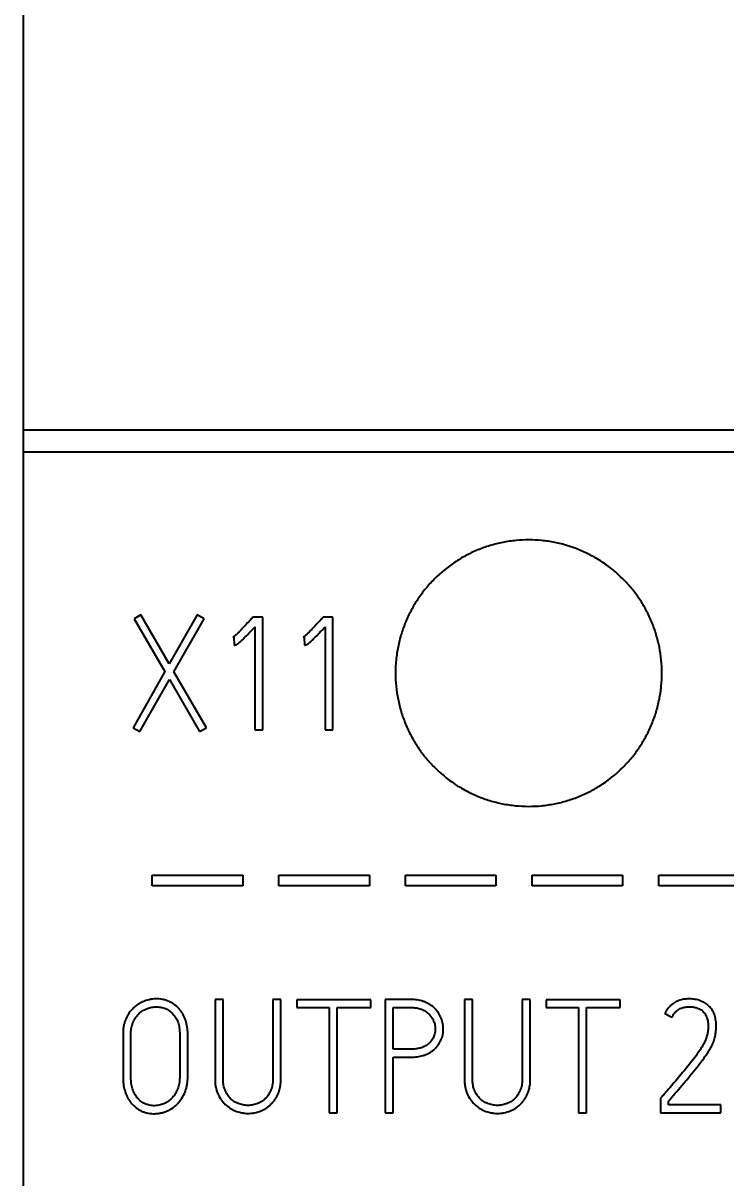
# Model space of a CAD drawing. Extents: x 0 to 420, y 0 to 297.
# Drawn here: x 110.81 to 121.36, y 157.36 to 174.7 of the extents above; entities that cross this region are included whole.
import ezdxf

# ---------------------------------------------------------------- set-up
doc = ezdxf.new("R2010")
doc.units = 0
doc.header["$LTSCALE"] = 23.1
for name, color, linetype in [('10000_FRONT', 7, 'CONTINUOUS'), ('10100_DIM_FRONT', 7, 'CONTINUOUS'), ('10500_FRONT_LABELING', 7, 'CONTINUOUS')]:
    doc.layers.add(name, color=color, linetype=linetype)
doc.styles.get("Standard").update_dxf_attribs({"font": 'txt', "width": 0.8})
doc.dimstyles.new('DIMSTYLE_1', dxfattribs={"dimtxt": 3.5, "dimasz": 3.5, "dimexe": 0.18, "dimexo": 0.0625, "dimgap": 0.09, "dimtad": 1, "dimtxsty": 'STANDARD', "dimcen": 0.09, "dimazin": 3, "dimtp": 0.05, "dimtm": 0.05, "dimtfac": 1, "dimtofl": 0, "dimtmove": 0, "dimatfit": 3, "dimtolj": 1})

# ---------------------------------------------------------------- blocks, each defined once
blk = doc.blocks.new('*D1')
at = {"layer": '10100_DIM_FRONT', "linetype": 'CONTINUOUS'}
for p, q in [((110.808052, 190.739389), (110.808052, 134.086548)), ((146.308052, 190.739389), (146.308052, 134.086548)), ((110.808052, 136.086548), (128.558052, 136.086548)), ((146.308052, 136.086548), (128.558052, 136.086548))]:
    blk.add_line(p, q, dxfattribs=at)
for points in [[(114.308052, 136.586548), (110.808052, 136.086548), (114.308052, 135.586548)], [(142.808052, 135.586548), (146.308052, 136.086548), (142.808052, 136.586548)]]:
    blk.add_solid(points, dxfattribs=at)
at = {"layer": '10100_DIM_FRONT', "linetype": 'CONTINUOUS', "width": 0.678571}
blk.add_text('35,5', height=3.5, dxfattribs=at).set_placement((124.727394, 136.961548))

msp = doc.modelspace()

# ---------------------------------------------------------------- linework, layer by layer
at = {"layer": '10000_FRONT', "color": 7, "linetype": 'CONTINUOUS'}
for p, q in [((110.808, 235.74), (110.808, 145.74)), ((110.808, 168.593), (146.308, 168.593)), ((110.808, 168.26), (146.308, 168.26)), ((112.747, 161.746), (112.747, 161.906)), ((112.747, 161.906), (114.106, 161.906)), ((114.106, 161.746), (112.747, 161.746)), ((114.106, 161.906), (114.106, 161.746)), ((114.648, 161.746), (114.648, 161.906)), ((114.648, 161.906), (116.007, 161.906)), ((116.007, 161.746), (114.648, 161.746)), ((116.007, 161.906), (116.007, 161.746)), ((116.549, 161.746), (116.549, 161.906)), ((116.549, 161.906), (117.907, 161.906)), ((117.907, 161.746), (116.549, 161.746)), ((117.907, 161.906), (117.907, 161.746)), ((118.45, 161.746), (118.45, 161.906)), ((118.45, 161.906), (119.808, 161.906)), ((119.808, 161.746), (118.45, 161.746)), ((119.808, 161.906), (119.808, 161.746)), ((120.35, 161.746), (120.35, 161.906)), ((120.35, 161.906), (121.709, 161.906)), ((121.709, 161.746), (120.35, 161.746))]:
    msp.add_line(p, q, dxfattribs=at)
for points, knots in [([(120.398, 164.94), (120.398, 165.006), (120.395, 165.072), (120.382, 165.201), (120.372, 165.266), (120.347, 165.393), (120.331, 165.457), (120.303, 165.551), (120.293, 165.582), (120.27, 165.644), (120.259, 165.675), (120.221, 165.765), (120.165, 165.883), (120.099, 165.995), (120.044, 166.077), (120.025, 166.103), (119.986, 166.156), (119.966, 166.182), (119.904, 166.259), (119.86, 166.307), (119.721, 166.446), (119.621, 166.529), (119.484, 166.62), (119.456, 166.638), (119.4, 166.672), (119.371, 166.688), (119.284, 166.734), (119.225, 166.762), (119.105, 166.812), (119.044, 166.834), (118.95, 166.863), (118.918, 166.872), (118.854, 166.888), (118.822, 166.895), (118.725, 166.915), (118.595, 166.934), (118.465, 166.94), (118.335, 166.94), (118.269, 166.937), (118.171, 166.928), (118.138, 166.924), (118.073, 166.914), (118.04, 166.908), (117.944, 166.889), (117.881, 166.873), (117.756, 166.836), (117.694, 166.814), (117.604, 166.776), (117.573, 166.763), (117.529, 166.742), (117.514, 166.734), (117.484, 166.72), (117.411, 166.682), (117.341, 166.64), (117.179, 166.531), (117.077, 166.448), (116.961, 166.332), (116.938, 166.308), (116.894, 166.259), (116.873, 166.234), (116.81, 166.158), (116.772, 166.106), (116.699, 165.998), (116.666, 165.942), (116.619, 165.855), (116.604, 165.826), (116.576, 165.766), (116.563, 165.736), (116.525, 165.645), (116.481, 165.523), (116.45, 165.396), (116.43, 165.3), (116.425, 165.268), (116.415, 165.203), (116.411, 165.171), (116.401, 165.072), (116.398, 165.006), (116.398, 164.94)], [0, 0, 0, 0, 0.03125, 0.03125, 0.0625, 0.0625, 0.09375, 0.09375, 0.109375, 0.109375, 0.125, 0.125, 0.15625, 0.1875, 0.1875, 0.203125, 0.203125, 0.21875, 0.21875, 0.25, 0.25, 0.3125, 0.3125, 0.328125, 0.328125, 0.34375, 0.34375, 0.375, 0.375, 0.40625, 0.40625, 0.421875, 0.421875, 0.4375, 0.4375, 0.46875, 0.5, 0.5, 0.53125, 0.53125, 0.546875, 0.546875, 0.5625, 0.5625, 0.59375, 0.59375, 0.625, 0.625, 0.640625, 0.640625, 0.648438, 0.648438, 0.65625, 0.6875, 0.6875, 0.75, 0.75, 0.765625, 0.765625, 0.78125, 0.78125, 0.8125, 0.8125, 0.84375, 0.84375, 0.859375, 0.859375, 0.875, 0.875, 0.90625, 0.9375, 0.9375, 0.953125, 0.953125, 0.96875, 0.96875, 1, 1, 1, 1]), ([(116.398, 164.94), (116.398, 164.874), (116.401, 164.809), (116.414, 164.679), (116.424, 164.615), (116.449, 164.487), (116.465, 164.424), (116.493, 164.33), (116.503, 164.299), (116.526, 164.237), (116.537, 164.206), (116.575, 164.115), (116.631, 163.997), (116.698, 163.886), (116.752, 163.804), (116.771, 163.777), (116.81, 163.725), (116.83, 163.699), (116.893, 163.622), (116.937, 163.574), (117.075, 163.435), (117.175, 163.352), (117.298, 163.27), (117.312, 163.261), (117.34, 163.243), (117.354, 163.235), (117.396, 163.209), (117.425, 163.193), (117.512, 163.146), (117.571, 163.118), (117.691, 163.068), (117.752, 163.046), (117.846, 163.018), (117.878, 163.009), (117.942, 162.993), (117.974, 162.986), (118.071, 162.966), (118.201, 162.947), (118.331, 162.94), (118.462, 162.94), (118.527, 162.943), (118.625, 162.953), (118.658, 162.957), (118.724, 162.967), (118.756, 162.972), (118.852, 162.992), (118.916, 163.007), (119.04, 163.045), (119.102, 163.067), (119.193, 163.105), (119.223, 163.118), (119.268, 163.139), (119.282, 163.146), (119.312, 163.161), (119.385, 163.199), (119.455, 163.241), (119.618, 163.35), (119.719, 163.433), (119.835, 163.549), (119.858, 163.573), (119.902, 163.622), (119.924, 163.647), (119.986, 163.722), (120.024, 163.775), (120.097, 163.883), (120.13, 163.939), (120.177, 164.026), (120.192, 164.055), (120.22, 164.115), (120.233, 164.145), (120.271, 164.235), (120.315, 164.358), (120.346, 164.484), (120.366, 164.58), (120.371, 164.613), (120.381, 164.677), (120.385, 164.71), (120.395, 164.809), (120.398, 164.874), (120.398, 164.94)], [0, 0, 0, 0, 0.03125, 0.03125, 0.0625, 0.0625, 0.09375, 0.09375, 0.109375, 0.109375, 0.125, 0.125, 0.15625, 0.1875, 0.1875, 0.203125, 0.203125, 0.21875, 0.21875, 0.25, 0.25, 0.3125, 0.3125, 0.320312, 0.320312, 0.328125, 0.328125, 0.34375, 0.34375, 0.375, 0.375, 0.40625, 0.40625, 0.421875, 0.421875, 0.4375, 0.4375, 0.46875, 0.5, 0.5, 0.53125, 0.53125, 0.546875, 0.546875, 0.5625, 0.5625, 0.59375, 0.59375, 0.625, 0.625, 0.640625, 0.640625, 0.648438, 0.648438, 0.65625, 0.6875, 0.6875, 0.75, 0.75, 0.765625, 0.765625, 0.78125, 0.78125, 0.8125, 0.8125, 0.84375, 0.84375, 0.859375, 0.859375, 0.875, 0.875, 0.90625, 0.9375, 0.9375, 0.953125, 0.953125, 0.96875, 0.96875, 1, 1, 1, 1])]:
    msp.add_open_spline(points, degree=3, knots=knots, dxfattribs=at)
at = {"layer": '10500_FRONT_LABELING', "color": 7, "linetype": 'CONTINUOUS'}
for p, q in [((112.578, 165.816), (112.477, 165.757)), ((112.477, 165.757), (112.937, 164.963)), ((113.003, 165.081), (112.578, 165.816)), ((113.42, 165.816), (113.003, 165.081)), ((113.073, 164.96), (113.526, 165.757)), ((113.526, 165.757), (113.42, 165.816)), ((114.257, 165.781), (114.241, 165.762)), ((114.406, 165.781), (114.257, 165.781)), ((114.406, 164.088), (114.406, 165.781)), ((115.311, 165.781), (115.295, 165.762)), ((115.46, 165.781), (115.311, 165.781)), ((115.46, 164.088), (115.46, 165.781)), ((114.288, 165.635), (114.288, 164.088)), ((115.342, 165.635), (115.342, 164.088)), ((113.958, 165.477), (113.972, 165.482)), ((113.972, 165.482), (113.979, 165.361)), ((115.012, 165.477), (115.026, 165.482)), ((115.026, 165.482), (115.033, 165.361)), ((112.937, 164.963), (112.458, 164.121)), ((113.562, 164.121), (113.073, 164.96)), ((112.562, 164.062), (113.005, 164.843)), ((113.005, 164.843), (113.458, 164.062)), ((112.458, 164.121), (112.562, 164.062)), ((113.458, 164.062), (113.562, 164.121)), ((114.288, 164.088), (114.406, 164.088)), ((115.342, 164.088), (115.46, 164.088)), ((113.69, 160.043), (113.69, 158.845)), ((113.81, 160.043), (113.69, 160.043)), ((113.81, 158.845), (113.81, 160.043)), ((114.557, 160.043), (114.557, 158.845)), ((114.678, 160.043), (114.557, 160.043)), ((114.678, 158.845), (114.678, 160.043)), ((114.918, 160.038), (114.918, 159.918)), ((116.029, 160.038), (114.918, 160.038)), ((116.029, 159.918), (116.029, 160.038)), ((116.243, 160.04), (116.243, 158.34)), ((116.635, 160.04), (116.243, 160.04)), ((117.434, 160.043), (117.434, 158.845)), ((117.554, 160.043), (117.434, 160.043)), ((117.554, 158.845), (117.554, 160.043)), ((118.302, 160.043), (118.302, 158.845)), ((118.422, 160.043), (118.302, 160.043)), ((118.422, 158.845), (118.422, 160.043)), ((118.662, 160.038), (118.662, 159.918)), ((119.773, 160.038), (118.662, 160.038)), ((119.773, 159.918), (119.773, 160.038)), ((114.918, 159.918), (115.404, 159.918)), ((115.404, 159.918), (115.404, 158.34)), ((115.524, 158.34), (115.524, 159.918)), ((115.524, 159.918), (116.029, 159.918)), ((116.364, 159.295), (116.364, 159.92)), ((116.364, 159.92), (116.635, 159.92)), ((118.662, 159.918), (119.148, 159.918)), ((119.148, 159.918), (119.148, 158.34)), ((119.268, 158.34), (119.268, 159.918)), ((119.268, 159.918), (119.773, 159.918)), ((120.443, 159.831), (120.549, 159.776)), ((112.308, 159.526), (112.308, 158.878)), ((112.426, 158.878), (112.426, 159.526)), ((113.159, 159.526), (113.159, 158.878)), ((113.279, 158.878), (113.279, 159.526)), ((116.635, 159.295), (116.364, 159.295)), ((116.364, 158.34), (116.364, 159.175)), ((116.364, 159.175), (116.635, 159.175)), ((120.393, 158.574), (120.379, 158.557)), ((120.379, 158.557), (120.379, 158.34)), ((120.497, 158.458), (120.497, 158.515)), ((121.284, 158.458), (120.497, 158.458)), ((121.284, 158.34), (121.284, 158.458)), ((115.404, 158.34), (115.524, 158.34)), ((116.243, 158.34), (116.364, 158.34)), ((119.148, 158.34), (119.268, 158.34)), ((120.379, 158.34), (121.284, 158.34))]:
    msp.add_line(p, q, dxfattribs=at)
for points, knots in [([(114.241, 165.762), (114.23, 165.749), (114.218, 165.737), (114.196, 165.712), (114.184, 165.7), (114.15, 165.663), (114.127, 165.639), (114.081, 165.59), (114.058, 165.566), (114.022, 165.531), (114.009, 165.519), (113.991, 165.503), (113.984, 165.497), (113.971, 165.487), (113.965, 165.481), (113.958, 165.477)], [0, 0, 0, 0, 0.125, 0.125, 0.25, 0.25, 0.5, 0.5, 0.75, 0.75, 0.875, 0.875, 0.9375, 0.9375, 1, 1, 1, 1]), ([(115.295, 165.762), (115.283, 165.749), (115.272, 165.737), (115.249, 165.712), (115.238, 165.7), (115.204, 165.663), (115.181, 165.639), (115.135, 165.59), (115.112, 165.566), (115.076, 165.531), (115.063, 165.519), (115.045, 165.503), (115.038, 165.497), (115.025, 165.487), (115.019, 165.481), (115.012, 165.477)], [0, 0, 0, 0, 0.125, 0.125, 0.25, 0.25, 0.5, 0.5, 0.75, 0.75, 0.875, 0.875, 0.9375, 0.9375, 1, 1, 1, 1]), ([(113.979, 165.361), (113.983, 165.361), (113.988, 165.362), (113.996, 165.364), (114, 165.365), (114.009, 165.368), (114.013, 165.37), (114.02, 165.374), (114.024, 165.377), (114.035, 165.384), (114.042, 165.389), (114.055, 165.4), (114.062, 165.406), (114.081, 165.423), (114.094, 165.435), (114.119, 165.459), (114.131, 165.471), (114.168, 165.508), (114.192, 165.533), (114.24, 165.584), (114.264, 165.609), (114.288, 165.635)], [0, 0, 0, 0, 0.03125, 0.03125, 0.0625, 0.0625, 0.09375, 0.09375, 0.125, 0.125, 0.1875, 0.1875, 0.25, 0.25, 0.375, 0.375, 0.5, 0.5, 0.75, 0.75, 1, 1, 1, 1]), ([(115.033, 165.361), (115.037, 165.361), (115.042, 165.362), (115.05, 165.364), (115.054, 165.365), (115.063, 165.368), (115.067, 165.37), (115.074, 165.374), (115.078, 165.377), (115.089, 165.384), (115.095, 165.389), (115.109, 165.4), (115.116, 165.406), (115.135, 165.423), (115.148, 165.435), (115.173, 165.459), (115.185, 165.471), (115.222, 165.508), (115.246, 165.533), (115.294, 165.584), (115.318, 165.609), (115.342, 165.635)], [0, 0, 0, 0, 0.03125, 0.03125, 0.0625, 0.0625, 0.09375, 0.09375, 0.125, 0.125, 0.1875, 0.1875, 0.25, 0.25, 0.375, 0.375, 0.5, 0.5, 0.75, 0.75, 1, 1, 1, 1]), ([(113.279, 159.526), (113.279, 159.593), (113.271, 159.658), (113.245, 159.738), (113.24, 159.753), (113.227, 159.784), (113.212, 159.814), (113.195, 159.842), (113.176, 159.869), (113.165, 159.882), (113.144, 159.908), (113.132, 159.919), (113.108, 159.942), (113.095, 159.953), (113.076, 159.968), (113.069, 159.973), (113.055, 159.982), (113.047, 159.986), (113.026, 159.999), (113.011, 160.006), (112.98, 160.019), (112.964, 160.025), (112.933, 160.035), (112.916, 160.039), (112.867, 160.048), (112.833, 160.05), (112.783, 160.049), (112.766, 160.048), (112.733, 160.044), (112.717, 160.041), (112.668, 160.03), (112.636, 160.02), (112.59, 159.999), (112.575, 159.992), (112.546, 159.975), (112.532, 159.967), (112.505, 159.947), (112.492, 159.937), (112.467, 159.915), (112.455, 159.904), (112.42, 159.867), (112.401, 159.841), (112.375, 159.798), (112.367, 159.783), (112.352, 159.753), (112.346, 159.738), (112.334, 159.707), (112.329, 159.691), (112.321, 159.659), (112.318, 159.643), (112.313, 159.61), (112.311, 159.593), (112.309, 159.56), (112.308, 159.543), (112.308, 159.526)], [0, 0, 0, 0, 0.125, 0.125, 0.15625, 0.15625, 0.1875, 0.21875, 0.21875, 0.25, 0.25, 0.28125, 0.28125, 0.3125, 0.3125, 0.328125, 0.328125, 0.34375, 0.34375, 0.375, 0.375, 0.40625, 0.40625, 0.4375, 0.4375, 0.5, 0.5, 0.53125, 0.53125, 0.5625, 0.5625, 0.625, 0.625, 0.65625, 0.65625, 0.6875, 0.6875, 0.71875, 0.71875, 0.75, 0.75, 0.8125, 0.8125, 0.84375, 0.84375, 0.875, 0.875, 0.90625, 0.90625, 0.9375, 0.9375, 0.96875, 0.96875, 1, 1, 1, 1]), ([(116.635, 159.175), (116.665, 159.175), (116.695, 159.177), (116.755, 159.185), (116.784, 159.191), (116.828, 159.204), (116.842, 159.209), (116.87, 159.221), (116.884, 159.227), (116.91, 159.242), (116.923, 159.249), (116.948, 159.266), (116.96, 159.276), (116.995, 159.305), (117.016, 159.326), (117.043, 159.362), (117.052, 159.375), (117.067, 159.401), (117.074, 159.414), (117.093, 159.455), (117.102, 159.484), (117.114, 159.544), (117.116, 159.574), (117.115, 159.619), (117.114, 159.634), (117.111, 159.664), (117.108, 159.679), (117.098, 159.723), (117.089, 159.752), (117.07, 159.793), (117.063, 159.807), (117.048, 159.833), (117.031, 159.857), (117.012, 159.881), (116.992, 159.903), (116.981, 159.914), (116.947, 159.944), (116.922, 159.961), (116.883, 159.983), (116.869, 159.99), (116.842, 160.002), (116.828, 160.008), (116.785, 160.023), (116.756, 160.03), (116.695, 160.038), (116.665, 160.04), (116.635, 160.04)], [0, 0, 0, 0, 0.0625, 0.0625, 0.125, 0.125, 0.15625, 0.15625, 0.1875, 0.1875, 0.21875, 0.21875, 0.25, 0.25, 0.3125, 0.3125, 0.34375, 0.34375, 0.375, 0.375, 0.4375, 0.4375, 0.5, 0.5, 0.53125, 0.53125, 0.5625, 0.5625, 0.625, 0.625, 0.65625, 0.65625, 0.6875, 0.71875, 0.71875, 0.75, 0.75, 0.8125, 0.8125, 0.84375, 0.84375, 0.875, 0.875, 0.9375, 0.9375, 1, 1, 1, 1]), ([(120.497, 158.515), (120.53, 158.554), (120.563, 158.593), (120.629, 158.671), (120.662, 158.71), (120.729, 158.788), (120.762, 158.827), (120.828, 158.905), (120.86, 158.945), (120.925, 159.024), (120.957, 159.064), (121.003, 159.125), (121.018, 159.146), (121.048, 159.188), (121.063, 159.209), (121.091, 159.251), (121.105, 159.273), (121.131, 159.317), (121.143, 159.34), (121.159, 159.375), (121.164, 159.386), (121.173, 159.41), (121.178, 159.422), (121.19, 159.459), (121.196, 159.484), (121.206, 159.534), (121.209, 159.56), (121.213, 159.61), (121.214, 159.636), (121.212, 159.687), (121.209, 159.713), (121.2, 159.764), (121.194, 159.789), (121.181, 159.825), (121.176, 159.837), (121.165, 159.861), (121.158, 159.872), (121.145, 159.894), (121.137, 159.904), (121.121, 159.924), (121.112, 159.933), (121.094, 159.952), (121.084, 159.961), (121.064, 159.976), (121.053, 159.984), (121.031, 159.997), (121.02, 160.002), (120.996, 160.013), (120.984, 160.018), (120.948, 160.031), (120.923, 160.038), (120.885, 160.045), (120.873, 160.046), (120.847, 160.049), (120.834, 160.049), (120.795, 160.05), (120.769, 160.049), (120.731, 160.045), (120.718, 160.043), (120.693, 160.038), (120.68, 160.035), (120.643, 160.023), (120.619, 160.013), (120.586, 159.993), (120.575, 159.986), (120.554, 159.971), (120.534, 159.955), (120.515, 159.937), (120.498, 159.918), (120.49, 159.908), (120.466, 159.876), (120.453, 159.854), (120.443, 159.831)], [0, 0, 0, 0, 0.0625, 0.0625, 0.125, 0.125, 0.1875, 0.1875, 0.25, 0.25, 0.3125, 0.3125, 0.34375, 0.34375, 0.375, 0.375, 0.40625, 0.40625, 0.4375, 0.4375, 0.453125, 0.453125, 0.46875, 0.46875, 0.5, 0.5, 0.53125, 0.53125, 0.5625, 0.5625, 0.59375, 0.59375, 0.625, 0.625, 0.640625, 0.640625, 0.65625, 0.65625, 0.671875, 0.671875, 0.6875, 0.6875, 0.703125, 0.703125, 0.71875, 0.71875, 0.734375, 0.734375, 0.75, 0.75, 0.78125, 0.78125, 0.796875, 0.796875, 0.8125, 0.8125, 0.84375, 0.84375, 0.859375, 0.859375, 0.875, 0.875, 0.90625, 0.90625, 0.921875, 0.921875, 0.9375, 0.953125, 0.953125, 0.96875, 0.96875, 1, 1, 1, 1]), ([(112.426, 159.526), (112.426, 159.552), (112.428, 159.577), (112.435, 159.627), (112.441, 159.652), (112.453, 159.688), (112.458, 159.7), (112.469, 159.723), (112.475, 159.734), (112.488, 159.756), (112.495, 159.767), (112.51, 159.787), (112.518, 159.797), (112.543, 159.826), (112.562, 159.842), (112.593, 159.865), (112.604, 159.872), (112.626, 159.884), (112.638, 159.89), (112.673, 159.906), (112.697, 159.914), (112.735, 159.922), (112.747, 159.925), (112.772, 159.928), (112.785, 159.929), (112.81, 159.93), (112.823, 159.93), (112.849, 159.928), (112.861, 159.926), (112.899, 159.92), (112.924, 159.913), (112.959, 159.898), (112.97, 159.892), (112.992, 159.879), (113.013, 159.864), (113.033, 159.848), (113.051, 159.83), (113.06, 159.821), (113.085, 159.792), (113.1, 159.771), (113.118, 159.737), (113.123, 159.726), (113.132, 159.702), (113.14, 159.678), (113.146, 159.653), (113.151, 159.628), (113.153, 159.615), (113.158, 159.577), (113.159, 159.552), (113.159, 159.526)], [0, 0, 0, 0, 0.0625, 0.0625, 0.125, 0.125, 0.15625, 0.15625, 0.1875, 0.1875, 0.21875, 0.21875, 0.25, 0.25, 0.3125, 0.3125, 0.34375, 0.34375, 0.375, 0.375, 0.4375, 0.4375, 0.46875, 0.46875, 0.5, 0.5, 0.53125, 0.53125, 0.5625, 0.5625, 0.625, 0.625, 0.65625, 0.65625, 0.6875, 0.71875, 0.71875, 0.75, 0.75, 0.8125, 0.8125, 0.84375, 0.84375, 0.875, 0.90625, 0.90625, 0.9375, 0.9375, 1, 1, 1, 1]), ([(116.635, 159.92), (116.657, 159.92), (116.679, 159.919), (116.723, 159.913), (116.745, 159.908), (116.788, 159.894), (116.808, 159.885), (116.837, 159.869), (116.847, 159.863), (116.866, 159.851), (116.875, 159.844), (116.9, 159.823), (116.916, 159.807), (116.936, 159.781), (116.943, 159.772), (116.955, 159.753), (116.96, 159.743), (116.974, 159.713), (116.982, 159.692), (116.989, 159.659), (116.991, 159.648), (116.994, 159.626), (116.995, 159.615), (116.996, 159.593), (116.995, 159.582), (116.993, 159.56), (116.992, 159.549), (116.985, 159.516), (116.978, 159.495), (116.965, 159.464), (116.959, 159.454), (116.948, 159.435), (116.941, 159.426), (116.927, 159.409), (116.92, 159.401), (116.904, 159.385), (116.895, 159.378), (116.869, 159.357), (116.85, 159.346), (116.82, 159.331), (116.809, 159.326), (116.789, 159.318), (116.778, 159.315), (116.757, 159.309), (116.746, 159.306), (116.724, 159.302), (116.713, 159.3), (116.679, 159.296), (116.657, 159.295), (116.635, 159.295)], [0, 0, 0, 0, 0.0625, 0.0625, 0.125, 0.125, 0.1875, 0.1875, 0.21875, 0.21875, 0.25, 0.25, 0.3125, 0.3125, 0.34375, 0.34375, 0.375, 0.375, 0.4375, 0.4375, 0.46875, 0.46875, 0.5, 0.5, 0.53125, 0.53125, 0.5625, 0.5625, 0.625, 0.625, 0.65625, 0.65625, 0.6875, 0.6875, 0.71875, 0.71875, 0.75, 0.75, 0.8125, 0.8125, 0.84375, 0.84375, 0.875, 0.875, 0.90625, 0.90625, 0.9375, 0.9375, 1, 1, 1, 1]), ([(120.549, 159.776), (120.558, 159.796), (120.57, 159.815), (120.59, 159.84), (120.598, 159.848), (120.613, 159.864), (120.63, 159.878), (120.648, 159.89), (120.667, 159.901), (120.677, 159.906), (120.707, 159.919), (120.728, 159.924), (120.761, 159.929), (120.772, 159.931), (120.794, 159.932), (120.805, 159.932), (120.837, 159.932), (120.859, 159.93), (120.891, 159.924), (120.902, 159.921), (120.923, 159.915), (120.934, 159.911), (120.954, 159.903), (120.964, 159.898), (120.983, 159.887), (120.992, 159.881), (121.009, 159.867), (121.017, 159.86), (121.028, 159.848), (121.031, 159.844), (121.038, 159.835), (121.042, 159.831), (121.051, 159.817), (121.056, 159.807), (121.066, 159.788), (121.07, 159.778), (121.081, 159.747), (121.086, 159.725), (121.091, 159.693), (121.092, 159.682), (121.093, 159.66), (121.093, 159.649), (121.093, 159.617), (121.092, 159.595), (121.086, 159.552), (121.082, 159.531), (121.075, 159.499), (121.072, 159.488), (121.066, 159.467), (121.063, 159.457), (121.051, 159.426), (121.042, 159.407), (121.023, 159.368), (121.012, 159.35), (120.989, 159.313), (120.978, 159.295), (120.942, 159.24), (120.917, 159.205), (120.866, 159.135), (120.839, 159.101), (120.785, 159.034), (120.758, 159.001), (120.702, 158.934), (120.675, 158.901), (120.619, 158.835), (120.591, 158.803), (120.534, 158.737), (120.506, 158.704), (120.464, 158.655), (120.45, 158.639), (120.421, 158.606), (120.407, 158.59), (120.393, 158.574)], [0, 0, 0, 0, 0.03125, 0.03125, 0.046875, 0.046875, 0.0625, 0.078125, 0.078125, 0.09375, 0.09375, 0.125, 0.125, 0.140625, 0.140625, 0.15625, 0.15625, 0.1875, 0.1875, 0.203125, 0.203125, 0.21875, 0.21875, 0.234375, 0.234375, 0.25, 0.25, 0.265625, 0.265625, 0.273438, 0.273438, 0.28125, 0.28125, 0.296875, 0.296875, 0.3125, 0.3125, 0.34375, 0.34375, 0.359375, 0.359375, 0.375, 0.375, 0.40625, 0.40625, 0.4375, 0.4375, 0.453125, 0.453125, 0.46875, 0.46875, 0.5, 0.5, 0.53125, 0.53125, 0.5625, 0.5625, 0.625, 0.625, 0.6875, 0.6875, 0.75, 0.75, 0.8125, 0.8125, 0.875, 0.875, 0.9375, 0.9375, 0.96875, 0.96875, 1, 1, 1, 1]), ([(112.308, 158.878), (112.308, 158.844), (112.31, 158.809), (112.318, 158.742), (112.325, 158.708), (112.339, 158.659), (112.344, 158.642), (112.356, 158.61), (112.363, 158.595), (112.378, 158.564), (112.387, 158.549), (112.405, 158.52), (112.415, 158.506), (112.447, 158.466), (112.471, 158.442), (112.505, 158.415), (112.512, 158.41), (112.526, 158.4), (112.533, 158.395), (112.555, 158.382), (112.585, 158.365), (112.617, 158.353), (112.641, 158.345), (112.65, 158.343), (112.666, 158.338), (112.675, 158.336), (112.717, 158.328), (112.752, 158.326), (112.803, 158.327), (112.821, 158.328), (112.855, 158.333), (112.872, 158.336), (112.905, 158.344), (112.921, 158.349), (112.946, 158.357), (112.954, 158.36), (112.97, 158.366), (112.978, 158.37), (113.017, 158.388), (113.046, 158.406), (113.086, 158.437), (113.099, 158.448), (113.124, 158.472), (113.136, 158.485), (113.169, 158.524), (113.188, 158.552), (113.223, 158.612), (113.237, 158.643), (113.254, 158.692), (113.259, 158.708), (113.267, 158.741), (113.27, 158.758), (113.277, 158.809), (113.279, 158.844), (113.279, 158.878)], [0, 0, 0, 0, 0.0625, 0.0625, 0.125, 0.125, 0.15625, 0.15625, 0.1875, 0.1875, 0.21875, 0.21875, 0.25, 0.25, 0.3125, 0.3125, 0.328125, 0.328125, 0.34375, 0.34375, 0.375, 0.40625, 0.40625, 0.421875, 0.421875, 0.4375, 0.4375, 0.5, 0.5, 0.53125, 0.53125, 0.5625, 0.5625, 0.59375, 0.59375, 0.609375, 0.609375, 0.625, 0.625, 0.6875, 0.6875, 0.71875, 0.71875, 0.75, 0.75, 0.8125, 0.8125, 0.875, 0.875, 0.90625, 0.90625, 0.9375, 0.9375, 1, 1, 1, 1]), ([(113.159, 158.878), (113.159, 158.851), (113.158, 158.825), (113.152, 158.786), (113.15, 158.773), (113.145, 158.747), (113.141, 158.734), (113.129, 158.696), (113.119, 158.672), (113.1, 158.637), (113.093, 158.626), (113.079, 158.604), (113.071, 158.593), (113.046, 158.562), (113.027, 158.543), (112.997, 158.519), (112.986, 158.511), (112.963, 158.497), (112.952, 158.49), (112.916, 158.473), (112.891, 158.464), (112.852, 158.454), (112.839, 158.452), (112.813, 158.448), (112.8, 158.447), (112.773, 158.446), (112.76, 158.447), (112.734, 158.448), (112.72, 158.45), (112.681, 158.458), (112.656, 158.466), (112.62, 158.483), (112.608, 158.489), (112.586, 158.504), (112.576, 158.512), (112.555, 158.529), (112.546, 158.538), (112.528, 158.558), (112.511, 158.578), (112.496, 158.6), (112.482, 158.622), (112.476, 158.634), (112.459, 158.67), (112.451, 158.695), (112.441, 158.734), (112.438, 158.747), (112.433, 158.773), (112.432, 158.786), (112.427, 158.825), (112.426, 158.851), (112.426, 158.878)], [0, 0, 0, 0, 0.0625, 0.0625, 0.09375, 0.09375, 0.125, 0.125, 0.1875, 0.1875, 0.21875, 0.21875, 0.25, 0.25, 0.3125, 0.3125, 0.34375, 0.34375, 0.375, 0.375, 0.4375, 0.4375, 0.46875, 0.46875, 0.5, 0.5, 0.53125, 0.53125, 0.5625, 0.5625, 0.625, 0.625, 0.65625, 0.65625, 0.6875, 0.6875, 0.71875, 0.71875, 0.75, 0.78125, 0.78125, 0.8125, 0.8125, 0.875, 0.875, 0.90625, 0.90625, 0.9375, 0.9375, 1, 1, 1, 1]), ([(113.69, 158.845), (113.69, 158.812), (113.692, 158.779), (113.699, 158.73), (113.703, 158.713), (113.709, 158.689), (113.711, 158.681), (113.716, 158.665), (113.718, 158.657), (113.733, 158.618), (113.747, 158.589), (113.773, 158.546), (113.782, 158.533), (113.803, 158.506), (113.814, 158.494), (113.848, 158.458), (113.874, 158.436), (113.908, 158.413), (113.915, 158.408), (113.929, 158.4), (113.937, 158.395), (113.959, 158.383), (113.974, 158.376), (114.02, 158.357), (114.052, 158.348), (114.101, 158.338), (114.118, 158.335), (114.151, 158.332), (114.184, 158.33), (114.217, 158.332), (114.25, 158.335), (114.267, 158.337), (114.316, 158.347), (114.348, 158.357), (114.386, 158.372), (114.394, 158.376), (114.409, 158.383), (114.416, 158.386), (114.439, 158.398), (114.453, 158.407), (114.494, 158.435), (114.519, 158.456), (114.548, 158.487), (114.553, 158.493), (114.564, 158.506), (114.57, 158.512), (114.585, 158.532), (114.594, 158.546), (114.611, 158.574), (114.619, 158.588), (114.634, 158.618), (114.64, 158.634), (114.652, 158.665), (114.657, 158.681), (114.665, 158.713), (114.668, 158.729), (114.673, 158.762), (114.675, 158.778), (114.677, 158.812), (114.678, 158.828), (114.678, 158.845)], [0, 0, 0, 0, 0.0625, 0.0625, 0.09375, 0.09375, 0.109375, 0.109375, 0.125, 0.125, 0.1875, 0.1875, 0.21875, 0.21875, 0.25, 0.25, 0.3125, 0.3125, 0.328125, 0.328125, 0.34375, 0.34375, 0.375, 0.375, 0.4375, 0.4375, 0.46875, 0.46875, 0.5, 0.53125, 0.53125, 0.5625, 0.5625, 0.625, 0.625, 0.640625, 0.640625, 0.65625, 0.65625, 0.6875, 0.6875, 0.75, 0.75, 0.765625, 0.765625, 0.78125, 0.78125, 0.8125, 0.8125, 0.84375, 0.84375, 0.875, 0.875, 0.90625, 0.90625, 0.9375, 0.9375, 0.96875, 0.96875, 1, 1, 1, 1]), ([(114.557, 158.845), (114.557, 158.82), (114.556, 158.794), (114.549, 158.745), (114.543, 158.72), (114.531, 158.684), (114.526, 158.672), (114.515, 158.649), (114.509, 158.638), (114.497, 158.616), (114.49, 158.606), (114.475, 158.585), (114.466, 158.575), (114.44, 158.547), (114.421, 158.531), (114.39, 158.509), (114.379, 158.503), (114.356, 158.491), (114.345, 158.485), (114.309, 158.471), (114.285, 158.464), (114.235, 158.454), (114.21, 158.451), (114.172, 158.451), (114.159, 158.452), (114.133, 158.454), (114.121, 158.456), (114.083, 158.464), (114.059, 158.471), (114.024, 158.485), (114.012, 158.49), (113.989, 158.502), (113.978, 158.509), (113.947, 158.53), (113.928, 158.546), (113.902, 158.574), (113.894, 158.584), (113.879, 158.605), (113.872, 158.615), (113.859, 158.637), (113.853, 158.648), (113.842, 158.671), (113.837, 158.683), (113.825, 158.719), (113.819, 158.744), (113.813, 158.781), (113.812, 158.794), (113.81, 158.819), (113.81, 158.832), (113.81, 158.845)], [0, 0, 0, 0, 0.0625, 0.0625, 0.125, 0.125, 0.15625, 0.15625, 0.1875, 0.1875, 0.21875, 0.21875, 0.25, 0.25, 0.3125, 0.3125, 0.34375, 0.34375, 0.375, 0.375, 0.4375, 0.4375, 0.5, 0.5, 0.53125, 0.53125, 0.5625, 0.5625, 0.625, 0.625, 0.65625, 0.65625, 0.6875, 0.6875, 0.75, 0.75, 0.78125, 0.78125, 0.8125, 0.8125, 0.84375, 0.84375, 0.875, 0.875, 0.9375, 0.9375, 0.96875, 0.96875, 1, 1, 1, 1]), ([(117.434, 158.845), (117.434, 158.812), (117.436, 158.779), (117.444, 158.73), (117.447, 158.713), (117.453, 158.689), (117.455, 158.681), (117.46, 158.665), (117.463, 158.657), (117.477, 158.618), (117.491, 158.589), (117.517, 158.546), (117.527, 158.533), (117.547, 158.506), (117.558, 158.494), (117.593, 158.458), (117.618, 158.436), (117.652, 158.413), (117.659, 158.408), (117.673, 158.4), (117.681, 158.395), (117.703, 158.383), (117.718, 158.376), (117.764, 158.357), (117.796, 158.348), (117.845, 158.338), (117.862, 158.335), (117.895, 158.332), (117.928, 158.33), (117.961, 158.332), (117.994, 158.335), (118.011, 158.337), (118.06, 158.347), (118.092, 158.357), (118.13, 158.372), (118.138, 158.376), (118.153, 158.383), (118.161, 158.386), (118.183, 158.398), (118.197, 158.407), (118.238, 158.435), (118.263, 158.456), (118.292, 158.487), (118.298, 158.493), (118.309, 158.506), (118.314, 158.512), (118.329, 158.532), (118.338, 158.546), (118.355, 158.574), (118.363, 158.588), (118.378, 158.618), (118.385, 158.634), (118.396, 158.665), (118.401, 158.681), (118.409, 158.713), (118.412, 158.729), (118.417, 158.762), (118.419, 158.778), (118.421, 158.812), (118.422, 158.828), (118.422, 158.845)], [0, 0, 0, 0, 0.0625, 0.0625, 0.09375, 0.09375, 0.109375, 0.109375, 0.125, 0.125, 0.1875, 0.1875, 0.21875, 0.21875, 0.25, 0.25, 0.3125, 0.3125, 0.328125, 0.328125, 0.34375, 0.34375, 0.375, 0.375, 0.4375, 0.4375, 0.46875, 0.46875, 0.5, 0.53125, 0.53125, 0.5625, 0.5625, 0.625, 0.625, 0.640625, 0.640625, 0.65625, 0.65625, 0.6875, 0.6875, 0.75, 0.75, 0.765625, 0.765625, 0.78125, 0.78125, 0.8125, 0.8125, 0.84375, 0.84375, 0.875, 0.875, 0.90625, 0.90625, 0.9375, 0.9375, 0.96875, 0.96875, 1, 1, 1, 1]), ([(118.302, 158.845), (118.302, 158.82), (118.3, 158.794), (118.293, 158.745), (118.288, 158.72), (118.275, 158.684), (118.27, 158.672), (118.26, 158.649), (118.254, 158.638), (118.241, 158.616), (118.234, 158.606), (118.219, 158.585), (118.211, 158.575), (118.185, 158.547), (118.165, 158.531), (118.134, 158.509), (118.123, 158.503), (118.101, 158.491), (118.089, 158.485), (118.054, 158.471), (118.029, 158.464), (117.979, 158.454), (117.954, 158.451), (117.916, 158.451), (117.903, 158.452), (117.878, 158.454), (117.865, 158.456), (117.828, 158.464), (117.803, 158.471), (117.768, 158.485), (117.756, 158.49), (117.734, 158.502), (117.723, 158.509), (117.691, 158.53), (117.672, 158.546), (117.646, 158.574), (117.638, 158.584), (117.623, 158.605), (117.616, 158.615), (117.603, 158.637), (117.597, 158.648), (117.586, 158.671), (117.581, 158.683), (117.569, 158.719), (117.563, 158.744), (117.558, 158.781), (117.556, 158.794), (117.555, 158.819), (117.554, 158.832), (117.554, 158.845)], [0, 0, 0, 0, 0.0625, 0.0625, 0.125, 0.125, 0.15625, 0.15625, 0.1875, 0.1875, 0.21875, 0.21875, 0.25, 0.25, 0.3125, 0.3125, 0.34375, 0.34375, 0.375, 0.375, 0.4375, 0.4375, 0.5, 0.5, 0.53125, 0.53125, 0.5625, 0.5625, 0.625, 0.625, 0.65625, 0.65625, 0.6875, 0.6875, 0.75, 0.75, 0.78125, 0.78125, 0.8125, 0.8125, 0.84375, 0.84375, 0.875, 0.875, 0.9375, 0.9375, 0.96875, 0.96875, 1, 1, 1, 1])]:
    msp.add_open_spline(points, degree=3, knots=knots, dxfattribs=at)

# ---------------------------------------------------------------- dimensions: what is measured, and where the dimension line sits
at = {"layer": '10100_DIM_FRONT', "linetype": 'CONTINUOUS'}
dim = msp.add_linear_dim(base=(146.308, 136.087), p1=(110.808, 190.739), p2=(146.308, 190.739), text='35,5', dimstyle='DIMSTYLE_1', dxfattribs=at)
dim.commit()
dim.dimension.update_dxf_attribs({"geometry": '*D1', "text_midpoint": (129.477, 138.712), "dimtype": 160})

doc.saveas('drawing.dxf')
